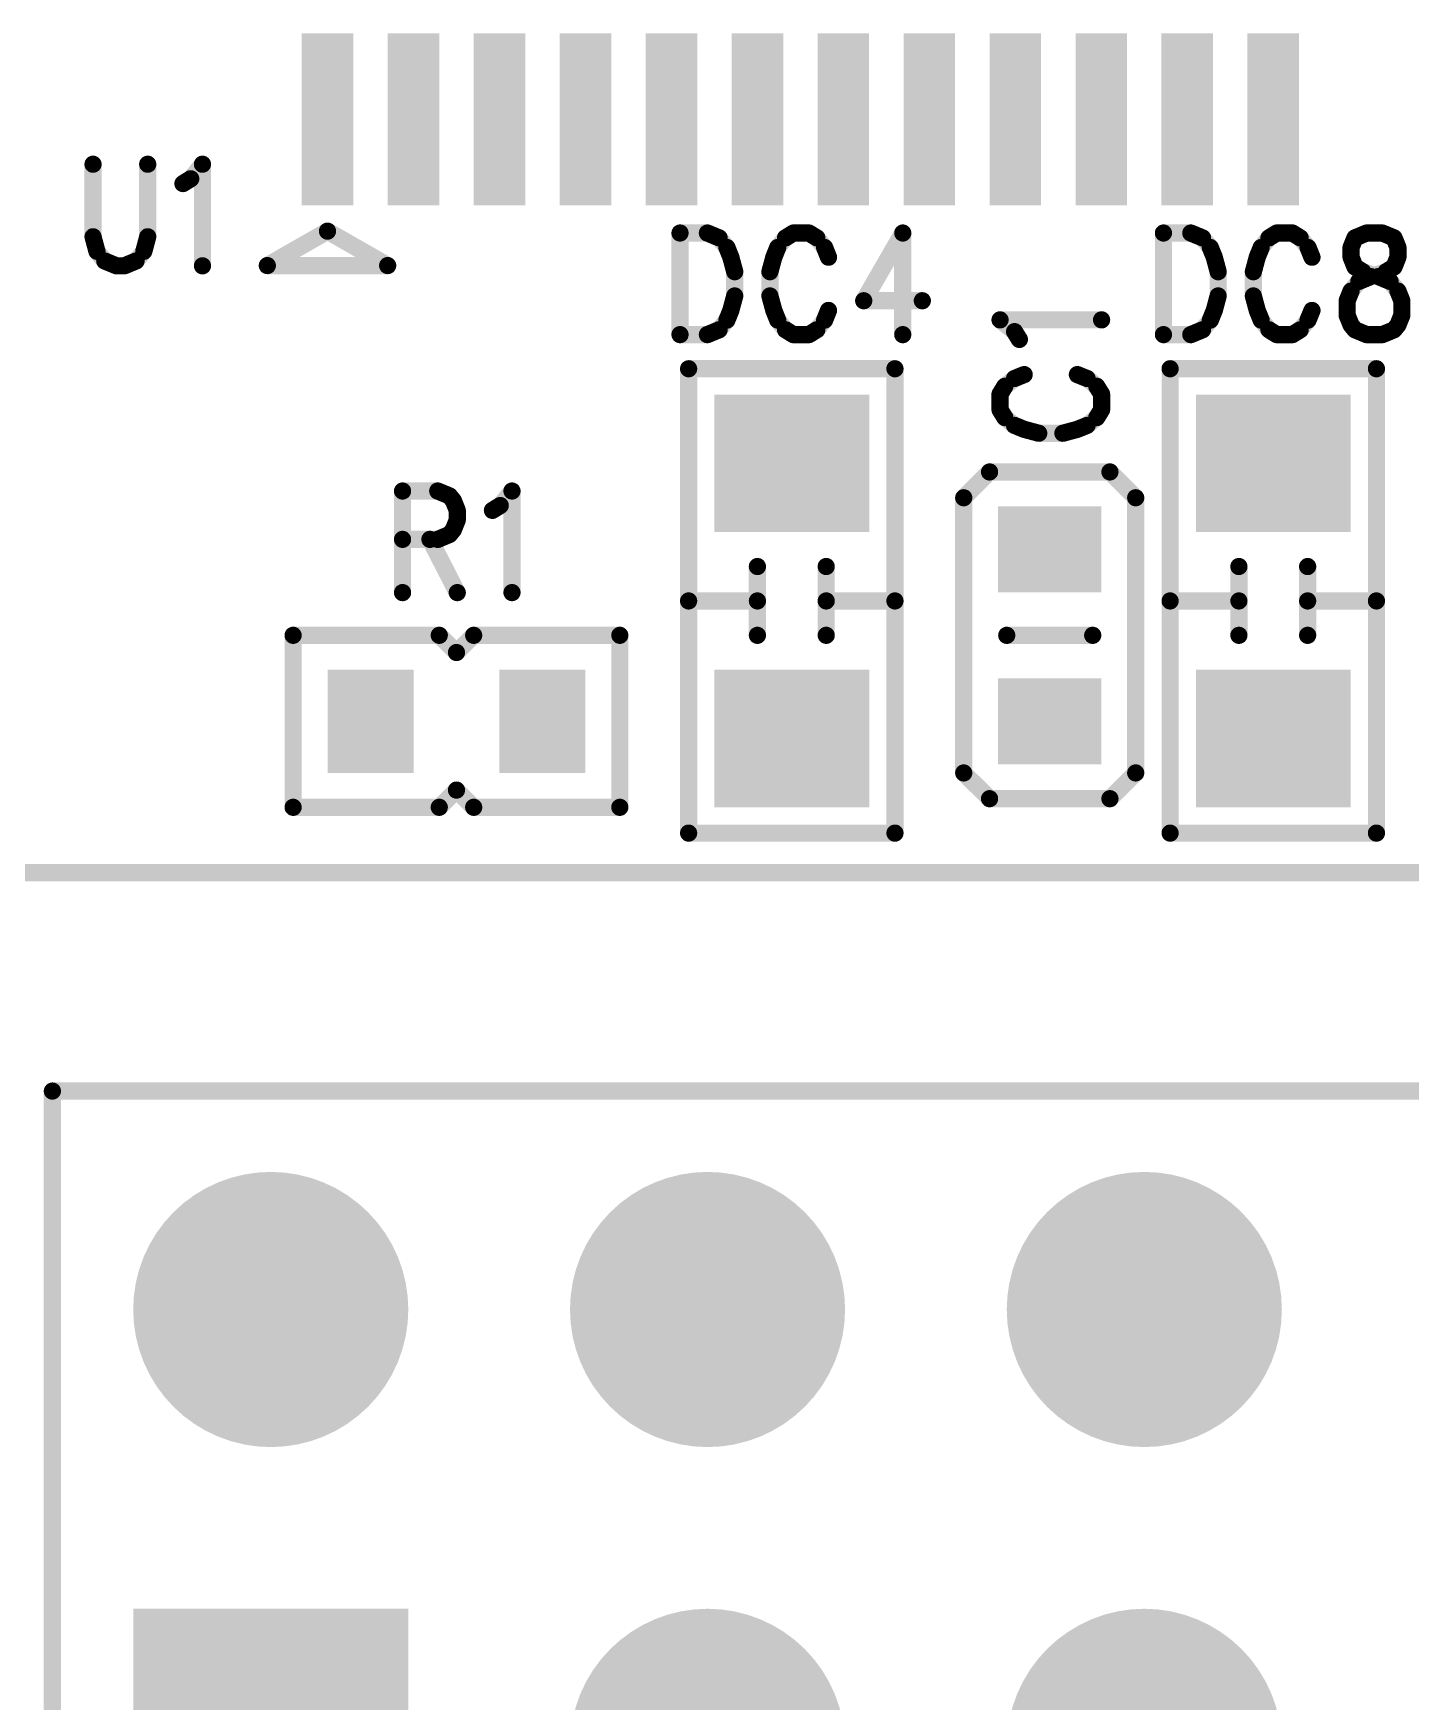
# Model space of a CAD drawing. Extents: x 100 to 128.6, y 94 to 134.1.
# Drawn here: x 107.79 to 115.8, y 102.8 to 112.5 of the extents above; entities that cross this region are included whole.
import ezdxf

# ---------------------------------------------------------------- set-up
doc = ezdxf.new("R2010")
doc.units = 0
doc.layers.get('0').update_dxf_attribs({"linetype": 'CONTINUOUS'})
doc.layers.add('MASK-TOP_PHO', color=10, linetype='CONTINUOUS')
doc.layers.add('SILK-TOP_PHO', color=9, linetype='CONTINUOUS')

# ---------------------------------------------------------------- blocks, each defined once
blk = doc.blocks.new('ROUND_1')
at = {"const_width": 0.050038}
blk.add_lwpolyline([(-0.025018, 0, 1), (0.025018, 0, 1)], format="xyb", close=True, dxfattribs=at)
blk = doc.blocks.new('SQUARE_28')
blk.add_solid([(0.799972, 0.799972), (0.799972, -0.799972), (-0.799972, 0.799972), (-0.799972, -0.799972)])
blk = doc.blocks.new('ROUND_49')
at = {"const_width": 0.799972}
blk.add_lwpolyline([(-0.399986, 0, 1), (0.399986, 0, 1)], format="xyb", close=True, dxfattribs=at)
blk = doc.blocks.new('SQUARE_16')
blk.add_solid([(0.250062, 0.250062), (0.250062, -0.250062), (-0.250062, 0.250062), (-0.250062, -0.250062)])
blk = doc.blocks.new('SQUARE_137')
blk.add_solid([(0.149986, 0.149986), (0.149986, -0.149986), (-0.149986, 0.149986), (-0.149986, -0.149986)])
blk = doc.blocks.new('SQUARE_165')
blk.add_solid([(0.40005, 0.40005), (0.40005, -0.40005), (-0.40005, 0.40005), (-0.40005, -0.40005)])

msp = doc.modelspace()

# ---------------------------------------------------------------- linework, layer by layer
at = {"layer": 'MASK-TOP_PHO'}
for points, const_width in [([(109.499908, 111.650018), (109.499908, 112.350042)], 0.299972), ([(110.000034, 111.650018), (110.000034, 112.350042)], 0.299972), ([(110.499906, 111.650018), (110.499906, 112.350042)], 0.299972), ([(111.000032, 111.650018), (111.000032, 112.350042)], 0.299972), ([(111.499904, 111.650018), (111.499904, 112.350042)], 0.299972), ([(112.00003, 111.650018), (112.00003, 112.350042)], 0.299972), ([(112.499902, 111.650018), (112.499902, 112.350042)], 0.299972), ([(113.000028, 111.650018), (113.000028, 112.350042)], 0.299972), ([(113.4999, 111.650018), (113.4999, 112.350042)], 0.299972), ([(114.000026, 111.650018), (114.000026, 112.350042)], 0.299972), ([(114.499898, 111.650018), (114.499898, 112.350042)], 0.299972), ([(115.000024, 111.650018), (115.000024, 112.350042)], 0.299972), ([(112.14989, 110.000034), (112.249966, 110.000034)], 0.8001), ([(114.949986, 110.000034), (115.050062, 110.000034)], 0.8001), ([(113.75009, 109.499908), (113.650014, 109.499908)], 0.500124), ([(109.750098, 108.450126), (109.750098, 108.549948)], 0.500124), ([(110.750096, 108.450126), (110.750096, 108.549948)], 0.500124), ([(112.14989, 108.400088), (112.249966, 108.400088)], 0.8001), ([(113.75009, 108.49991), (113.650014, 108.49991)], 0.500124), ([(114.949986, 108.400088), (115.050062, 108.400088)], 0.8001)]:
    msp.add_lwpolyline(points, dxfattribs=dict(at, const_width=const_width))
at = {"layer": 'SILK-TOP_PHO', "const_width": 0.100076}
for points in [[(108.136436, 111.739172), (108.136436, 111.317278)], [(108.454444, 111.317278), (108.454444, 111.739172)], [(108.704634, 111.65459), (108.772706, 111.739172)], [(108.772706, 111.739172), (108.772706, 111.148368)], [(108.659168, 111.62665), (108.704634, 111.65459)], [(108.136436, 111.317278), (108.159042, 111.232696)], [(108.431838, 111.232696), (108.454444, 111.317278)], [(109.499908, 111.350044), (109.149896, 111.149892)], [(109.84992, 111.149892), (109.499908, 111.350044)], [(111.549942, 111.339122), (111.549942, 110.748318)], [(111.549942, 111.339122), (111.7092, 111.339122)], [(111.7092, 111.339122), (111.777272, 111.310928)], [(111.777272, 111.310928), (111.822738, 111.254794)], [(112.163606, 111.310928), (112.11814, 111.254794)], [(112.209072, 111.339122), (112.163606, 111.310928)], [(112.300004, 111.339122), (112.209072, 111.339122)], [(112.34547, 111.310928), (112.300004, 111.339122)], [(112.390936, 111.254794), (112.34547, 111.310928)], [(112.845342, 111.339122), (112.618266, 110.945422)], [(112.845342, 111.339122), (112.845342, 110.748318)], [(114.361468, 111.339122), (114.361468, 110.748318)], [(114.361468, 111.339122), (114.520472, 111.339122)], [(114.520472, 111.339122), (114.588544, 111.310928)], [(114.588544, 111.310928), (114.63401, 111.254794)], [(114.974878, 111.310928), (114.929666, 111.254794)], [(115.020344, 111.339122), (114.974878, 111.310928)], [(115.111276, 111.339122), (115.020344, 111.339122)], [(115.156742, 111.310928), (115.111276, 111.339122)], [(115.202208, 111.254794), (115.156742, 111.310928)], [(115.475004, 111.310928), (115.452398, 111.254794)], [(115.543076, 111.339122), (115.475004, 111.310928)], [(115.634008, 111.339122), (115.543076, 111.339122)], [(115.702334, 111.310928), (115.634008, 111.339122)], [(115.72494, 111.254794), (115.702334, 111.310928)], [(108.159042, 111.232696), (108.204508, 111.176562)], [(108.386372, 111.176562), (108.431838, 111.232696)], [(111.822738, 111.254794), (111.845344, 111.198406)], [(112.11814, 111.254794), (112.095534, 111.198406)], [(112.413542, 111.198406), (112.390936, 111.254794)], [(114.63401, 111.254794), (114.65687, 111.198406)], [(114.929666, 111.254794), (114.906806, 111.198406)], [(115.225068, 111.198406), (115.202208, 111.254794)], [(115.452398, 111.254794), (115.452398, 111.198406)], [(115.72494, 111.198406), (115.72494, 111.254794)], [(108.204508, 111.176562), (108.272834, 111.148368)], [(108.272834, 111.148368), (108.3183, 111.148368)], [(108.3183, 111.148368), (108.386372, 111.176562)], [(109.149896, 111.149892), (109.84992, 111.149892)], [(111.845344, 111.198406), (111.868204, 111.114078)], [(111.868204, 111.114078), (111.868204, 110.973362)], [(112.095534, 111.198406), (112.072674, 111.114078)], [(112.072674, 111.114078), (112.072674, 110.973362)], [(114.65687, 111.198406), (114.679476, 111.114078)], [(114.679476, 111.114078), (114.679476, 110.973362)], [(114.906806, 111.198406), (114.8842, 111.114078)], [(114.8842, 111.114078), (114.8842, 110.973362)], [(115.452398, 111.198406), (115.475004, 111.142272)], [(115.475004, 111.142272), (115.52047, 111.114078)], [(115.52047, 111.114078), (115.611402, 111.085884)], [(115.565936, 111.085884), (115.656868, 111.114078)], [(115.656868, 111.114078), (115.702334, 111.142272)], [(115.702334, 111.142272), (115.72494, 111.198406)], [(115.452398, 111.001556), (115.49761, 111.05769)], [(115.49761, 111.05769), (115.565936, 111.085884)], [(115.611402, 111.085884), (115.679474, 111.05769)], [(115.679474, 111.05769), (115.72494, 111.001556)], [(111.868204, 110.973362), (111.845344, 110.889034)], [(112.072674, 110.973362), (112.095534, 110.889034)], [(112.618266, 110.945422), (112.959134, 110.945422)], [(114.679476, 110.973362), (114.65687, 110.889034)], [(114.8842, 110.973362), (114.906806, 110.889034)], [(115.429538, 110.945422), (115.452398, 111.001556)], [(115.429538, 110.86084), (115.429538, 110.945422)], [(115.72494, 111.001556), (115.7478, 110.945422)], [(115.7478, 110.945422), (115.7478, 110.86084)], [(111.822738, 110.8329), (111.777272, 110.776512)], [(111.845344, 110.889034), (111.822738, 110.8329)], [(112.095534, 110.889034), (112.11814, 110.8329)], [(112.11814, 110.8329), (112.163606, 110.776512)], [(112.34547, 110.776512), (112.390936, 110.8329)], [(112.390936, 110.8329), (112.413542, 110.889034)], [(113.495328, 110.765844), (113.411, 110.83417)], [(113.411, 110.83417), (114.00155, 110.83417)], [(114.63401, 110.8329), (114.588544, 110.776512)], [(114.65687, 110.889034), (114.63401, 110.8329)], [(114.906806, 110.889034), (114.929666, 110.8329)], [(114.929666, 110.8329), (114.974878, 110.776512)], [(115.156742, 110.776512), (115.202208, 110.8329)], [(115.202208, 110.8329), (115.225068, 110.889034)], [(115.452398, 110.804706), (115.429538, 110.86084)], [(115.7478, 110.86084), (115.72494, 110.804706)], [(111.7092, 110.748318), (111.549942, 110.748318)], [(111.777272, 110.776512), (111.7092, 110.748318)], [(112.163606, 110.776512), (112.209072, 110.748318)], [(112.209072, 110.748318), (112.300004, 110.748318)], [(112.300004, 110.748318), (112.34547, 110.776512)], [(113.523522, 110.720378), (113.495328, 110.765844)], [(114.520472, 110.748318), (114.361468, 110.748318)], [(114.588544, 110.776512), (114.520472, 110.748318)], [(114.974878, 110.776512), (115.020344, 110.748318)], [(115.020344, 110.748318), (115.111276, 110.748318)], [(115.111276, 110.748318), (115.156742, 110.776512)], [(115.475004, 110.776512), (115.452398, 110.804706)], [(115.543076, 110.748318), (115.475004, 110.776512)], [(115.634008, 110.748318), (115.543076, 110.748318)], [(115.702334, 110.776512), (115.634008, 110.748318)], [(115.72494, 110.804706), (115.702334, 110.776512)], [(111.59998, 107.849924), (111.59998, 110.549944)], [(111.59998, 110.549944), (112.799876, 110.549944)], [(112.799876, 110.549944), (112.799876, 107.849924)], [(114.400076, 107.849924), (114.400076, 110.549944)], [(114.400076, 110.549944), (115.599972, 110.549944)], [(115.599972, 110.549944), (115.599972, 107.849924)], [(113.43894, 110.447836), (113.411, 110.40237)], [(113.495328, 110.493302), (113.43894, 110.447836)], [(113.551462, 110.515908), (113.495328, 110.493302)], [(113.917222, 110.493302), (113.860834, 110.515908)], [(113.973356, 110.447836), (113.917222, 110.493302)], [(114.00155, 110.40237), (113.973356, 110.447836)], [(113.411, 110.40237), (113.411, 110.311438)], [(114.00155, 110.311438), (114.00155, 110.40237)], [(113.411, 110.311438), (113.43894, 110.265972)], [(113.43894, 110.265972), (113.495328, 110.220506)], [(113.917222, 110.220506), (113.973356, 110.265972)], [(113.973356, 110.265972), (114.00155, 110.311438)], [(113.495328, 110.220506), (113.551462, 110.197646)], [(113.551462, 110.197646), (113.636044, 110.17504)], [(113.636044, 110.17504), (113.776506, 110.17504)], [(113.776506, 110.17504), (113.860834, 110.197646)], [(113.860834, 110.197646), (113.917222, 110.220506)], [(113.35004, 109.949996), (113.199926, 109.799882)], [(114.050064, 109.949996), (113.35004, 109.949996)], [(114.199924, 109.799882), (114.050064, 109.949996)], [(109.93628, 109.838998), (109.93628, 109.248448)], [(109.93628, 109.838998), (110.141004, 109.838998)], [(110.141004, 109.838998), (110.209076, 109.811058)], [(110.209076, 109.811058), (110.231936, 109.782864)], [(110.231936, 109.782864), (110.254542, 109.726476)], [(110.459012, 109.726476), (110.504478, 109.75467)], [(110.504478, 109.75467), (110.572804, 109.838998)], [(110.572804, 109.838998), (110.572804, 109.248448)], [(113.199926, 109.799882), (113.199926, 108.199936)], [(114.199924, 108.199936), (114.199924, 109.799882)], [(110.254542, 109.670342), (110.231936, 109.613954)], [(110.254542, 109.726476), (110.254542, 109.670342)], [(110.209076, 109.586014), (110.141004, 109.55782)], [(110.231936, 109.613954), (110.209076, 109.586014)], [(110.141004, 109.55782), (109.93628, 109.55782)], [(110.095538, 109.55782), (110.254542, 109.248448)], [(112.00003, 109.400086), (112.00003, 109.000036)], [(112.40008, 109.400086), (112.40008, 109.000036)], [(114.800126, 109.400086), (114.800126, 109.000036)], [(115.199922, 109.400086), (115.199922, 109.000036)], [(111.59998, 109.199934), (112.00003, 109.199934)], [(112.799876, 109.199934), (112.40008, 109.199934)], [(114.400076, 109.199934), (114.800126, 109.199934)], [(115.599972, 109.199934), (115.199922, 109.199934)], [(109.30001, 109.000036), (109.30001, 108.000038)], [(110.149894, 109.000036), (109.30001, 109.000036)], [(110.24997, 108.89996), (110.149894, 109.000036)], [(110.350046, 109.000036), (110.24997, 108.89996)], [(111.19993, 109.000036), (110.350046, 109.000036)], [(111.19993, 108.000038), (111.19993, 109.000036)], [(113.949988, 109.000036), (113.450116, 109.000036)], [(113.199926, 108.199936), (113.35004, 108.050076)], [(114.050064, 108.050076), (114.199924, 108.199936)], [(110.149894, 108.000038), (110.24997, 108.100114)], [(110.24997, 108.100114), (110.350046, 108.000038)], [(113.35004, 108.050076), (114.050064, 108.050076)], [(109.30001, 108.000038), (110.149894, 108.000038)], [(110.350046, 108.000038), (111.19993, 108.000038)], [(112.799876, 107.849924), (111.59998, 107.849924)], [(115.599972, 107.849924), (114.400076, 107.849924)], [(106.629962, 107.620054), (121.869962, 107.620054)], [(107.899962, 101.270054), (107.899962, 106.350054)], [(107.899962, 106.350054), (120.599962, 106.350054)]]:
    msp.add_lwpolyline(points, dxfattribs=at)

# ---------------------------------------------------------------- block references
at = {"layer": 'MASK-TOP_PHO'}
for name, p in [('SQUARE_137', (109.499908, 112.350042)), ('SQUARE_137', (110.000034, 112.350042)), ('SQUARE_137', (110.499906, 112.350042)), ('SQUARE_137', (111.000032, 112.350042)), ('SQUARE_137', (111.499904, 112.350042)), ('SQUARE_137', (112.00003, 112.350042)), ('SQUARE_137', (112.499902, 112.350042)), ('SQUARE_137', (113.000028, 112.350042)), ('SQUARE_137', (113.4999, 112.350042)), ('SQUARE_137', (114.000026, 112.350042)), ('SQUARE_137', (114.499898, 112.350042)), ('SQUARE_137', (115.000024, 112.350042)), ('SQUARE_137', (109.499908, 111.650018)), ('SQUARE_137', (110.000034, 111.650018)), ('SQUARE_137', (110.499906, 111.650018)), ('SQUARE_137', (111.000032, 111.650018)), ('SQUARE_137', (111.499904, 111.650018)), ('SQUARE_137', (112.00003, 111.650018)), ('SQUARE_137', (112.499902, 111.650018)), ('SQUARE_137', (113.000028, 111.650018)), ('SQUARE_137', (113.4999, 111.650018)), ('SQUARE_137', (114.000026, 111.650018)), ('SQUARE_137', (114.499898, 111.650018)), ('SQUARE_137', (115.000024, 111.650018)), ('SQUARE_165', (112.14989, 110.000034)), ('SQUARE_165', (112.249966, 110.000034)), ('SQUARE_165', (114.949986, 110.000034)), ('SQUARE_165', (115.050062, 110.000034)), ('SQUARE_16', (113.650014, 109.499908)), ('SQUARE_16', (113.75009, 109.499908)), ('SQUARE_16', (109.750098, 108.549948)), ('SQUARE_16', (110.750096, 108.549948)), ('SQUARE_165', (112.14989, 108.400088)), ('SQUARE_165', (112.249966, 108.400088)), ('SQUARE_16', (113.650014, 108.49991)), ('SQUARE_16', (113.75009, 108.49991)), ('SQUARE_165', (114.949986, 108.400088)), ('SQUARE_165', (115.050062, 108.400088)), ('SQUARE_16', (109.750098, 108.450126)), ('SQUARE_16', (110.750096, 108.450126)), ('ROUND_49', (109.169962, 105.080054)), ('ROUND_49', (111.709962, 105.080054)), ('ROUND_49', (114.249962, 105.080054)), ('SQUARE_28', (109.169962, 102.540054)), ('ROUND_49', (111.709962, 102.540054)), ('ROUND_49', (114.249962, 102.540054))]:
    msp.add_blockref(name, p, dxfattribs=at)
at = {"layer": 'SILK-TOP_PHO'}
for p in [(108.136436, 111.739172), (108.454444, 111.739172), (108.772706, 111.739172), (108.659168, 111.62665), (108.704634, 111.65459), (108.136436, 111.317278), (108.454444, 111.317278), (109.499908, 111.350044), (109.499908, 111.350044), (111.549942, 111.339122), (111.549942, 111.339122), (111.7092, 111.339122), (111.777272, 111.310928), (112.163606, 111.310928), (112.209072, 111.339122), (112.300004, 111.339122), (112.34547, 111.310928), (112.845342, 111.339122), (112.845342, 111.339122), (114.361468, 111.339122), (114.361468, 111.339122), (114.520472, 111.339122), (114.588544, 111.310928), (114.974878, 111.310928), (115.020344, 111.339122), (115.111276, 111.339122), (115.156742, 111.310928), (115.475004, 111.310928), (115.543076, 111.339122), (115.543076, 111.339122), (115.634008, 111.339122), (115.702334, 111.310928), (108.159042, 111.232696), (108.431838, 111.232696), (111.822738, 111.254794), (112.11814, 111.254794), (112.390936, 111.254794), (114.63401, 111.254794), (114.929666, 111.254794), (115.202208, 111.254794), (115.452398, 111.254794), (115.72494, 111.254794), (108.204508, 111.176562), (108.272834, 111.148368), (108.3183, 111.148368), (108.386372, 111.176562), (108.772706, 111.148368), (109.149896, 111.149892), (109.84992, 111.149892), (111.845344, 111.198406), (111.868204, 111.114078), (112.072674, 111.114078), (112.095534, 111.198406), (112.413542, 111.198406), (114.65687, 111.198406), (114.679476, 111.114078), (114.8842, 111.114078), (114.906806, 111.198406), (115.225068, 111.198406), (115.452398, 111.198406), (115.475004, 111.142272), (115.52047, 111.114078), (115.656868, 111.114078), (115.702334, 111.142272), (115.72494, 111.198406), (115.49761, 111.05769), (115.565936, 111.085884), (115.611402, 111.085884), (115.679474, 111.05769), (111.868204, 110.973362), (112.072674, 110.973362), (112.618266, 110.945422), (112.959134, 110.945422), (114.679476, 110.973362), (114.8842, 110.973362), (115.429538, 110.945422), (115.452398, 111.001556), (115.72494, 111.001556), (115.7478, 110.945422), (111.822738, 110.8329), (111.845344, 110.889034), (112.095534, 110.889034), (112.11814, 110.8329), (112.390936, 110.8329), (112.413542, 110.889034), (113.411, 110.83417), (114.00155, 110.83417), (114.63401, 110.8329), (114.65687, 110.889034), (114.906806, 110.889034), (114.929666, 110.8329), (115.202208, 110.8329), (115.225068, 110.889034), (115.429538, 110.86084), (115.7478, 110.86084), (111.549942, 110.748318), (111.549942, 110.748318), (111.7092, 110.748318), (111.777272, 110.776512), (112.163606, 110.776512), (112.209072, 110.748318), (112.300004, 110.748318), (112.34547, 110.776512), (112.845342, 110.748318), (113.495328, 110.765844), (114.361468, 110.748318), (114.361468, 110.748318), (114.520472, 110.748318), (114.588544, 110.776512), (114.974878, 110.776512), (115.020344, 110.748318), (115.111276, 110.748318), (115.156742, 110.776512), (115.452398, 110.804706), (115.475004, 110.776512), (115.543076, 110.748318), (115.634008, 110.748318), (115.702334, 110.776512), (115.72494, 110.804706), (113.523522, 110.720378), (111.59998, 110.549944), (112.799876, 110.549944), (112.799876, 110.549944), (114.400076, 110.549944), (115.599972, 110.549944), (115.599972, 110.549944), (113.43894, 110.447836), (113.495328, 110.493302), (113.551462, 110.515908), (113.860834, 110.515908), (113.917222, 110.493302), (113.973356, 110.447836), (113.411, 110.40237), (114.00155, 110.40237), (113.411, 110.311438), (113.43894, 110.265972), (113.973356, 110.265972), (114.00155, 110.311438), (113.495328, 110.220506), (113.551462, 110.197646), (113.636044, 110.17504), (113.776506, 110.17504), (113.860834, 110.197646), (113.917222, 110.220506), (113.35004, 109.949996), (114.050064, 109.949996), (109.93628, 109.838998), (109.93628, 109.838998), (110.141004, 109.838998), (110.209076, 109.811058), (110.231936, 109.782864), (110.504478, 109.75467), (110.572804, 109.838998), (113.199926, 109.799882), (114.199924, 109.799882), (110.254542, 109.726476), (110.254542, 109.670342), (110.459012, 109.726476), (110.209076, 109.586014), (110.231936, 109.613954), (109.93628, 109.55782), (110.095538, 109.55782), (110.141004, 109.55782), (112.00003, 109.400086), (112.40008, 109.400086), (114.800126, 109.400086), (115.199922, 109.400086), (109.93628, 109.248448), (110.254542, 109.248448), (110.572804, 109.248448), (111.59998, 109.199934), (112.00003, 109.199934), (112.40008, 109.199934), (112.799876, 109.199934), (114.400076, 109.199934), (114.800126, 109.199934), (115.199922, 109.199934), (115.599972, 109.199934), (109.30001, 109.000036), (109.30001, 109.000036), (110.149894, 109.000036), (110.350046, 109.000036), (111.19993, 109.000036), (112.00003, 109.000036), (112.40008, 109.000036), (113.450116, 109.000036), (113.949988, 109.000036), (114.800126, 109.000036), (115.199922, 109.000036), (110.24997, 108.89996), (113.199926, 108.199936), (113.199926, 108.199936), (114.199924, 108.199936), (110.24997, 108.100114), (113.35004, 108.050076), (114.050064, 108.050076), (109.30001, 108.000038), (110.149894, 108.000038), (110.350046, 108.000038), (111.19993, 108.000038), (111.59998, 107.849924), (112.799876, 107.849924), (114.400076, 107.849924), (115.599972, 107.849924), (107.899962, 106.350054)]:
    msp.add_blockref('ROUND_1', p, dxfattribs=at)

doc.saveas('drawing.dxf')
